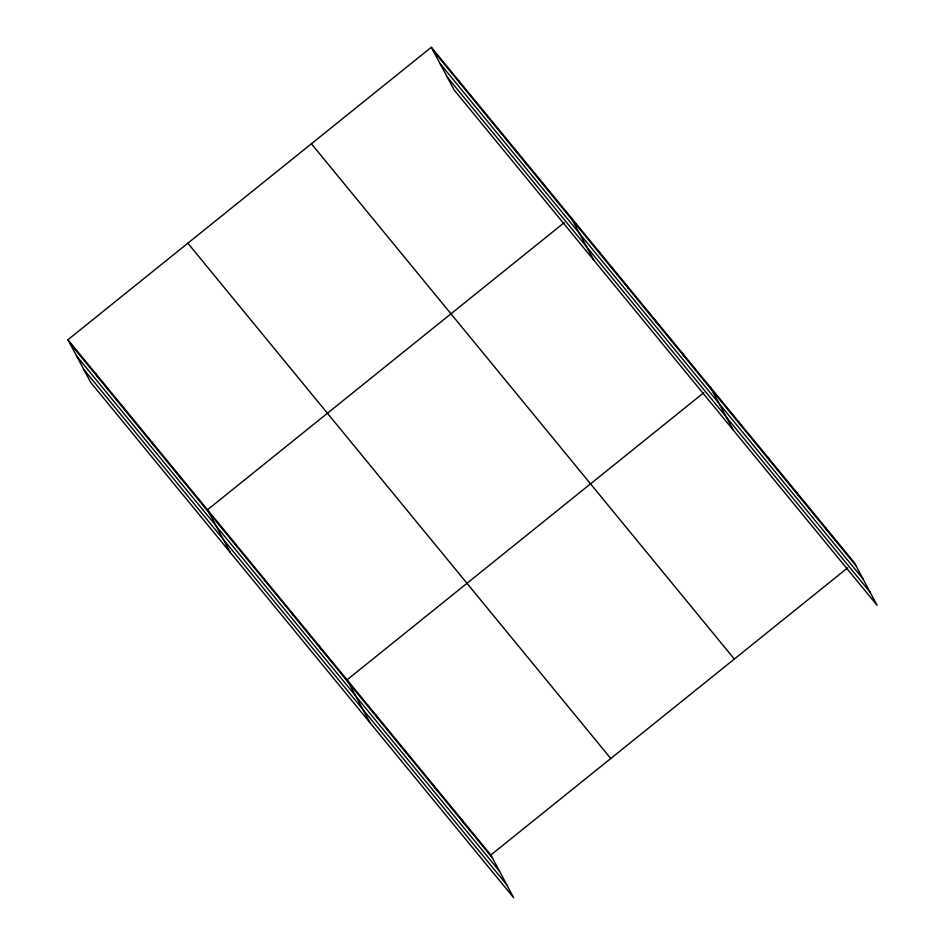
<?xml version="1.0" encoding="UTF-8"?>
<svg xmlns="http://www.w3.org/2000/svg" width="945" height="945" viewBox="0 0 945 945"><rect width="100%" height="100%" fill="white"/><g stroke="black" fill="none" stroke-linecap="round" stroke-linejoin="round"><path stroke-width="1.42" d="M67.934 339.728L490.857 855.012L513.678 897.75L90.744 382.465L67.934 339.728L431.322 47.25L854.256 562.535L877.066 605.272L454.143 89.988L431.322 47.25M564.224 222.654L207.498 509.768L230.32 552.506M703.789 392.707L347.063 679.821L369.885 722.547M490.857 855.012L847.594 567.898M432.987 50.368L855.91 565.653M439.968 63.433L862.891 578.73M447.162 76.911L870.085 592.196M311.401 143.77L734.336 659.055M187.854 243.208L610.777 758.504M69.599 342.846L492.522 858.131M76.58 355.911L499.503 871.207M83.762 369.389L506.697 884.674M825.493 527.499L827.159 530.617M796.729 492.463L798.395 495.57M767.978 457.415L769.632 460.534M739.214 422.38L740.88 425.498M710.451 387.344L733.273 430.069M682.538 353.335L684.204 356.442M654.625 319.327L656.291 322.434M626.712 285.319L628.378 288.426M598.799 251.299L600.465 254.418M570.886 217.291L593.708 260.029M542.973 183.283L544.639 186.401M515.06 149.275L516.726 152.393M487.147 115.266L488.813 118.385M459.235 81.258L460.9 84.377M462.105 819.976L463.759 823.095M433.342 784.941L435.007 788.047M404.578 749.893L406.244 753.011M375.827 714.857L377.48 717.976M319.15 645.813L320.816 648.92M291.237 611.805L292.903 614.911M263.324 577.797L264.99 580.903M235.411 543.777L237.077 546.895M179.585 475.76L181.251 478.879M151.672 441.752L153.338 444.871M123.76 407.744L125.425 410.862M95.847 373.736L97.512 376.854"/></g></svg>
